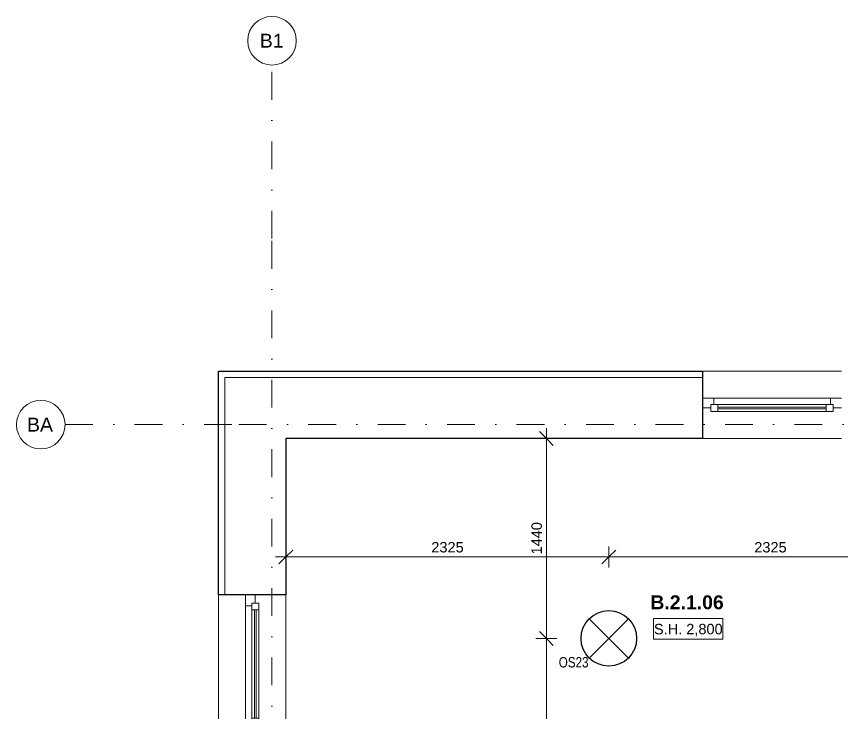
# Model space of a CAD drawing. Header units: millimetres. Extents: x -8336 to 42027, y -1655 to 58543.
# Drawn here: x -8319 to -2379, y 53529 to 58543 of the extents above; entities that cross this region are included whole.
import ezdxf

# ---------------------------------------------------------------- set-up
doc = ezdxf.new("R2010")
doc.units = ezdxf.units.MM
doc.linetypes.add('HA_DashDot_10mm-S3mm', pattern=[500, 200, -150, 0, -150])
for name, color, linetype, lineweight in [('A-____-____-DIMS', 9, 'Continuous', 5), ('A-____-____-DIMS-50', 9, 'Continuous', 5), ('A-AREA-____-IDEN', 9, 'Continuous', 9), ('A-GLAZ-____-MCUT', 9, 'Continuous', 5), ('A-GLAZ-____-OTLN', 9, 'Continuous', 5), ('A-WALL-____-MCUT', 9, 'Continuous', 25), ('A-WALL-____-OTLN', 9, 'Continuous', 9), ('E-LITE-EQPM-IDEN', 9, 'Continuous', 9), ('E-LITE-EQPM-OTLN', 9, 'Continuous', 9), ('G-____-____-DIMS', 9, 'Continuous', 5), ('S-GRID-____-IDEN', 9, 'Continuous', 9), ('S-GRID-____-OTLN', 9, 'Continuous', 5)]:
    doc.layers.add(name, color=color, linetype=linetype, lineweight=lineweight)
doc.styles.add('Arial', font='arial.ttf', dxfattribs={"height": 100})
doc.styles.add('Arial_1', font='arial.ttf', dxfattribs={"height": 75})
doc.styles.add('Arial_2', font='arial.ttf', dxfattribs={"width": 0.8, "height": 75})
doc.styles.add('Arial_B', font='arialbd.ttf', dxfattribs={"height": 100})
doc.dimstyles.new('Inner_Dimensions', dxfattribs={"dimscale": 304.8, "dimtxt": 76.519455, "dimasz": 0.328084, "dimexe": 0.246063, "dimexo": 0.0625, "dimgap": 0.032808, "dimtad": 1, "dimdec": 0, "dimzin": 0, "dimdsep": 46, "dimtxsty": 'Arial_1', "dimblk1": 'OBLIQUE', "dimblk2": 'OBLIQUE', "dimsah": 1, "dimcen": 0.09, "dimdle": 0.246063, "dimazin": 0, "dimtfac": 1, "dimtdec": 4, "dimtix": 1, "dimtmove": 0, "dimatfit": 3, "dimfxl": 0.246063, "dimfxlon": 1, "dimtvp": 1, "dimtolj": 1, "dimtzin": 0, "dimlwd": 9, "dimlwe": 9, "dimarcsym": 2})

# ---------------------------------------------------------------- blocks, each defined once
blk = doc.blocks.new('HA_WD_SinglePanel - 1000x1500-1670803-DPS_B - 2NP')
at = {"layer": 'A-GLAZ-____-MCUT'}
for p, q in [((-500, 70), (-420, 70)), ((-420, 70), (-420, 25)), ((420, 25), (420, 70)), ((420, 70), (500, 70)), ((-440, 0), (-500, 0)), ((-440, -25), (-440, 25)), ((-440, 25), (-390, 25)), ((-390, 25), (-390, -25)), ((390, 5), (-390, 5)), ((390, -25), (390, 25)), ((390, 25), (440, 25)), ((440, 25), (440, -25)), ((500, 0), (440, 0)), ((-390, -25), (-440, -25)), ((390, -5), (-390, -5)), ((440, -25), (390, -25))]:
    blk.add_line(p, q, dxfattribs=at)
at = {"layer": 'A-GLAZ-____-OTLN'}
for p, q in [((-420, 70), (420, 70)), ((-440, 25), (-440, -25)), ((-440, 25), (440, 25)), ((390, 25), (-390, 25)), ((440, 25), (440, -25)), ((440, -25), (-440, -25)), ((390, -25), (-390, -25))]:
    blk.add_line(p, q, dxfattribs=at)
blk = doc.blocks.new('HA_LF_GenericSymbol - OS23_pokoje-1609971-DPS_B - 2NP')
at = {"layer": 'E-LITE-EQPM-OTLN', "color": 11, "lineweight": 25}
for p, q in [((141.4, 141.4), (-141.4, -141.4)), ((-141.4, 141.4), (141.4, -141.4))]:
    blk.add_line(p, q, dxfattribs=at)
blk.add_circle((0, 0), 200, dxfattribs=at)
blk = doc.blocks.new('Grid - Radius 3_5mm-353793-DPS_B - 2NP')
at = {"layer": 'S-GRID-____-IDEN'}
blk.add_circle((0, 0), 3.5, dxfattribs=at)
blk = doc.blocks.new('DIMBLOCK1-DPS_B - 2NP')
at = {"layer": 'A-____-____-DIMS-50', "lineweight": 9}
for p, q in [((-6379.3, 54724.4), (-6379.3, 54574.4)), ((-6379.3, 54649.4), (-6379.3, 54724.4)), ((-4054.3, 54574.4), (-4054.3, 54724.4)), ((-6454.3, 54649.4), (-4054.3, 54649.4)), ((-6379.3, 54649.4), (-6429.3, 54599.4)), ((-6379.3, 54649.4), (-6329.3, 54699.4)), ((-4054.3, 54649.4), (-4104.3, 54599.4)), ((-4054.3, 54649.4), (-4004.3, 54699.4)), ((-4054.3, 54649.4), (-4054.3, 54574.4))]:
    blk.add_line(p, q, dxfattribs=at)
at = {"layer": 'A-____-____-DIMS-50', "color": 0, "lineweight": 9, "insert": (-5332.2, 54756.8), "char_height": 75, "width": 276.883, "attachment_point": 1, "line_spacing_factor": 0.941778, "style": 'Arial_1'}
blk.add_mtext('2325', dxfattribs=at)
blk = doc.blocks.new('_Oblique')
at = {"color": 0, "linetype": 'ByBlock', "lineweight": -2}
blk.add_line((-0.5, -0.5), (0.5, 0.5), dxfattribs=at)
blk = doc.blocks.new('DIMBLOCK2-DPS_B - 2NP')
at = {"layer": 'A-____-____-DIMS-50', "lineweight": 9}
for p, q in [((-4054.3, 54574.4), (-4054.3, 54724.4)), ((-1729.3, 54724.4), (-1729.3, 54574.4)), ((-1729.3, 54649.4), (-1729.3, 54724.4)), ((-4054.3, 54649.4), (-4104.3, 54599.4)), ((-4054.3, 54649.4), (-4004.3, 54699.4)), ((-4054.3, 54649.4), (-1654.3, 54649.4)), ((-4054.3, 54649.4), (-4054.3, 54574.4)), ((-1729.3, 54649.4), (-1779.3, 54599.4)), ((-1729.3, 54649.4), (-1679.3, 54699.4))]:
    blk.add_line(p, q, dxfattribs=at)
at = {"layer": 'A-____-____-DIMS-50', "color": 0, "lineweight": 9, "insert": (-3007.2, 54756.8), "char_height": 75, "width": 276.883, "attachment_point": 1, "line_spacing_factor": 0.941778, "style": 'Arial_1'}
blk.add_mtext('2325', dxfattribs=at)
blk = doc.blocks.new('DIMBLOCK7-DPS_B - 2NP')
at = {"layer": 'A-____-____-DIMS-50', "lineweight": 9}
for p, q in [((-4504.2, 55502.7), (-4554.2, 55552.7)), ((-4504.2, 55577.7), (-4504.2, 54062.7)), ((-4429.2, 55502.7), (-4579.2, 55502.7)), ((-4504.2, 55502.7), (-4454.2, 55452.7)), ((-4504.2, 55502.7), (-4429.2, 55502.7)), ((-4504.2, 54062.7), (-4554.2, 54112.7)), ((-4429.2, 54062.7), (-4579.2, 54062.7)), ((-4504.2, 54062.7), (-4454.2, 54012.7)), ((-4504.2, 54062.7), (-4429.2, 54062.7))]:
    blk.add_line(p, q, dxfattribs=at)
at = {"layer": 'A-____-____-DIMS-50', "color": 0, "lineweight": 9, "insert": (-4611.6, 54667.4), "char_height": 75, "width": 276.883, "attachment_point": 1, "rotation": 90, "line_spacing_factor": 0.941778, "style": 'Arial_1'}
blk.add_mtext('1440', dxfattribs=at)
blk = doc.blocks.new('DIMBLOCK8-DPS_B - 2NP')
at = {"layer": 'A-____-____-DIMS-50', "lineweight": 9}
for p, q in [((-4504.2, 54062.7), (-4554.2, 54112.7)), ((-4429.2, 54062.7), (-4579.2, 54062.7)), ((-4504.2, 54062.7), (-4504.2, 52542.7)), ((-4504.2, 54062.7), (-4454.2, 54012.7)), ((-4504.2, 54062.7), (-4429.2, 54062.7)), ((-4504.2, 52617.7), (-4554.2, 52667.7)), ((-4429.2, 52617.7), (-4579.2, 52617.7)), ((-4504.2, 52617.7), (-4454.2, 52567.7)), ((-4504.2, 52617.7), (-4429.2, 52617.7))]:
    blk.add_line(p, q, dxfattribs=at)
at = {"layer": 'A-____-____-DIMS-50', "color": 0, "lineweight": 9, "insert": (-4611.6, 53224.9), "char_height": 75, "width": 276.883, "attachment_point": 1, "rotation": 90, "line_spacing_factor": 0.941778, "style": 'Arial_1'}
blk.add_mtext('1445', dxfattribs=at)
blk = doc.blocks.new('Spot Elevations - Generic-448778-DPS_B - 2NP')
at = {"layer": 'G-____-____-DIMS', "lineweight": 9}
for p, q in [((-5, 0), (-5, 3)), ((-5, 3), (5, 3)), ((5, 3), (5, 0)), ((5, 0), (-5, 0))]:
    blk.add_line(p, q, dxfattribs=at)

msp = doc.modelspace()

# ---------------------------------------------------------------- linework, layer by layer
at = {"layer": 'A-WALL-____-MCUT'}
for p, q in [((-6864.3, 54377.7), (-6864.3, 55987.7)), ((-6864.3, 55987.7), (-3379.3, 55987.7)), ((-3379.3, 55987.7), (-3379.3, 55502.7)), ((-3379.3, 55502.7), (-6379.3, 55502.7)), ((-6379.3, 55502.7), (-6379.3, 54377.7)), ((-6379.3, 54377.7), (-6864.3, 54377.7))]:
    msp.add_line(p, q, dxfattribs=at)
at = {"layer": 'A-WALL-____-MCUT', "lineweight": 9}
for p, q in [((-6819.3, 55942.7), (-3379.3, 55942.7)), ((-6819.3, 54377.7), (-6819.3, 55942.7))]:
    msp.add_line(p, q, dxfattribs=at)
at = {"layer": 'A-WALL-____-OTLN'}
for p, q in [((-2379.3, 55987.7), (-3379.3, 55987.7)), ((-3379.3, 55502.7), (-2379.3, 55502.7)), ((-6864.3, 54377.7), (-6864.3, 53377.7)), ((-6379.3, 53377.7), (-6379.3, 54377.7))]:
    msp.add_line(p, q, dxfattribs=at)
at = {"layer": 'S-GRID-____-OTLN', "linetype": 'HA_DashDot_10mm-S3mm', "lineweight": 9}
for p, q in [((-6479.3, 56942.9), (-6479.3, 58192.9)), ((-6479.3, 38722), (-6479.3, 56942.9)), ((-7968.5, 55602.7), (-6718.5, 55602.7)), ((-6718.5, 55602.7), (21372.5, 55602.7))]:
    msp.add_line(p, q, dxfattribs=at)

# ---------------------------------------------------------------- block references
at = {"layer": 'A-GLAZ-____-OTLN'}
msp.add_blockref('HA_WD_SinglePanel - 1000x1500-1670803-DPS_B - 2NP', (-2879.3, 55722.7), dxfattribs=at)
at = {"layer": 'A-GLAZ-____-OTLN', "rotation": 89.9999999999998}
msp.add_blockref('HA_WD_SinglePanel - 1000x1500-1670803-DPS_B - 2NP', (-6599.3, 53877.7), dxfattribs=at)
at = {"layer": 'E-LITE-EQPM-OTLN', "color": 11, "lineweight": 25}
msp.add_blockref('HA_LF_GenericSymbol - OS23_pokoje-1609971-DPS_B - 2NP', (-4054.3, 54062.7), dxfattribs=at)
at = {"layer": 'G-____-____-DIMS', "lineweight": 9, "xscale": 49.99999999999998, "yscale": 49.99999999999998, "zscale": 49.99999999999998}
msp.add_blockref('Spot Elevations - Generic-448778-DPS_B - 2NP', (-3482.9, 54056.6), dxfattribs=at)
at = {"layer": 'S-GRID-____-IDEN', "xscale": 49.99999999999998, "yscale": 49.99999999999998, "zscale": 49.99999999999998}
msp.add_blockref('Grid - Radius 3_5mm-353793-DPS_B - 2NP', (-6479.3, 58367.9), dxfattribs=at)
at = {"layer": 'S-GRID-____-IDEN', "xscale": 49.99999999999998, "yscale": 49.99999999999998, "zscale": 49.99999999999998, "rotation": 269.9999999999996}
msp.add_blockref('Grid - Radius 3_5mm-353793-DPS_B - 2NP', (-8143.5, 55602.7), dxfattribs=at)

# ---------------------------------------------------------------- texts
at = {"layer": 'A-AREA-____-IDEN', "lineweight": 5, "insert": (-3755.2, 54372.9), "char_height": 100, "width": 653.375, "attachment_point": 1, "style": 'Arial_B'}
msp.add_mtext('B.2.1.06', dxfattribs=at)
at = {"layer": 'E-LITE-EQPM-IDEN', "lineweight": 5, "insert": (-4414.7, 53928.4), "char_height": 75, "width": 262.953, "attachment_point": 1, "style": 'Arial_2'}
msp.add_mtext('OS23', dxfattribs=at)
at = {"layer": 'G-____-____-DIMS', "lineweight": 9, "insert": (-3729.7, 54167.5), "char_height": 75, "width": 592.246, "attachment_point": 1, "line_spacing_factor": 0.941778, "style": 'Arial_1'}
msp.add_mtext('S.H. 2,800', dxfattribs=at)
at = {"layer": 'S-GRID-____-IDEN', "lineweight": 5, "char_height": 100, "attachment_point": 1, "style": 'Arial'}
for s, insert, width in [('B1', (-6566.7, 58418.6), 212.447), ('BA', (-8242.3, 55652.8), 232.489)]:
    msp.add_mtext(s, dxfattribs=dict(at, insert=insert, width=width))

# ---------------------------------------------------------------- dimensions: what is measured, and where the dimension line sits
at = {"layer": 'A-____-____-DIMS', "lineweight": 9}
for base, p1, p2, override, picture, middle in [((-4504.2, 54062.7), (-4429.2, 55502.7), (-4429.2, 54062.7), {"dimpost": '<>', "dimfxl": 1440}, 'DIMBLOCK7-DPS_B - 2NP', (-4552.5, 54782.7)), ((-4504.2, 52617.7), (-4429.2, 54062.7), (-4429.2, 52617.7), {"dimpost": '<>', "dimfxl": 1445}, 'DIMBLOCK8-DPS_B - 2NP', (-4552.5, 53340.2))]:
    dim = msp.add_linear_dim(base=base, p1=p1, p2=p2, angle=90, dimstyle='Inner_Dimensions', override=override, dxfattribs=at)
    dim.commit()
    dim.dimension.update_dxf_attribs({"geometry": picture, "text_midpoint": middle})
for base, p1, p2, picture, middle in [((-4054.3, 54649.4), (-6379.3, 54724.4), (-4054.3, 54574.4), 'DIMBLOCK1-DPS_B - 2NP', (-5216.8, 54697.7)), ((-1729.3, 54649.4), (-4054.3, 54574.4), (-1729.3, 54724.4), 'DIMBLOCK2-DPS_B - 2NP', (-2891.8, 54697.7))]:
    dim = msp.add_linear_dim(base=base, p1=p1, p2=p2, dimstyle='Inner_Dimensions', override={"dimpost": '<>', "dimfxl": 2329.833685}, dxfattribs=at)
    dim.commit()
    dim.dimension.update_dxf_attribs({"geometry": picture, "text_midpoint": middle})

doc.saveas('drawing.dxf')
